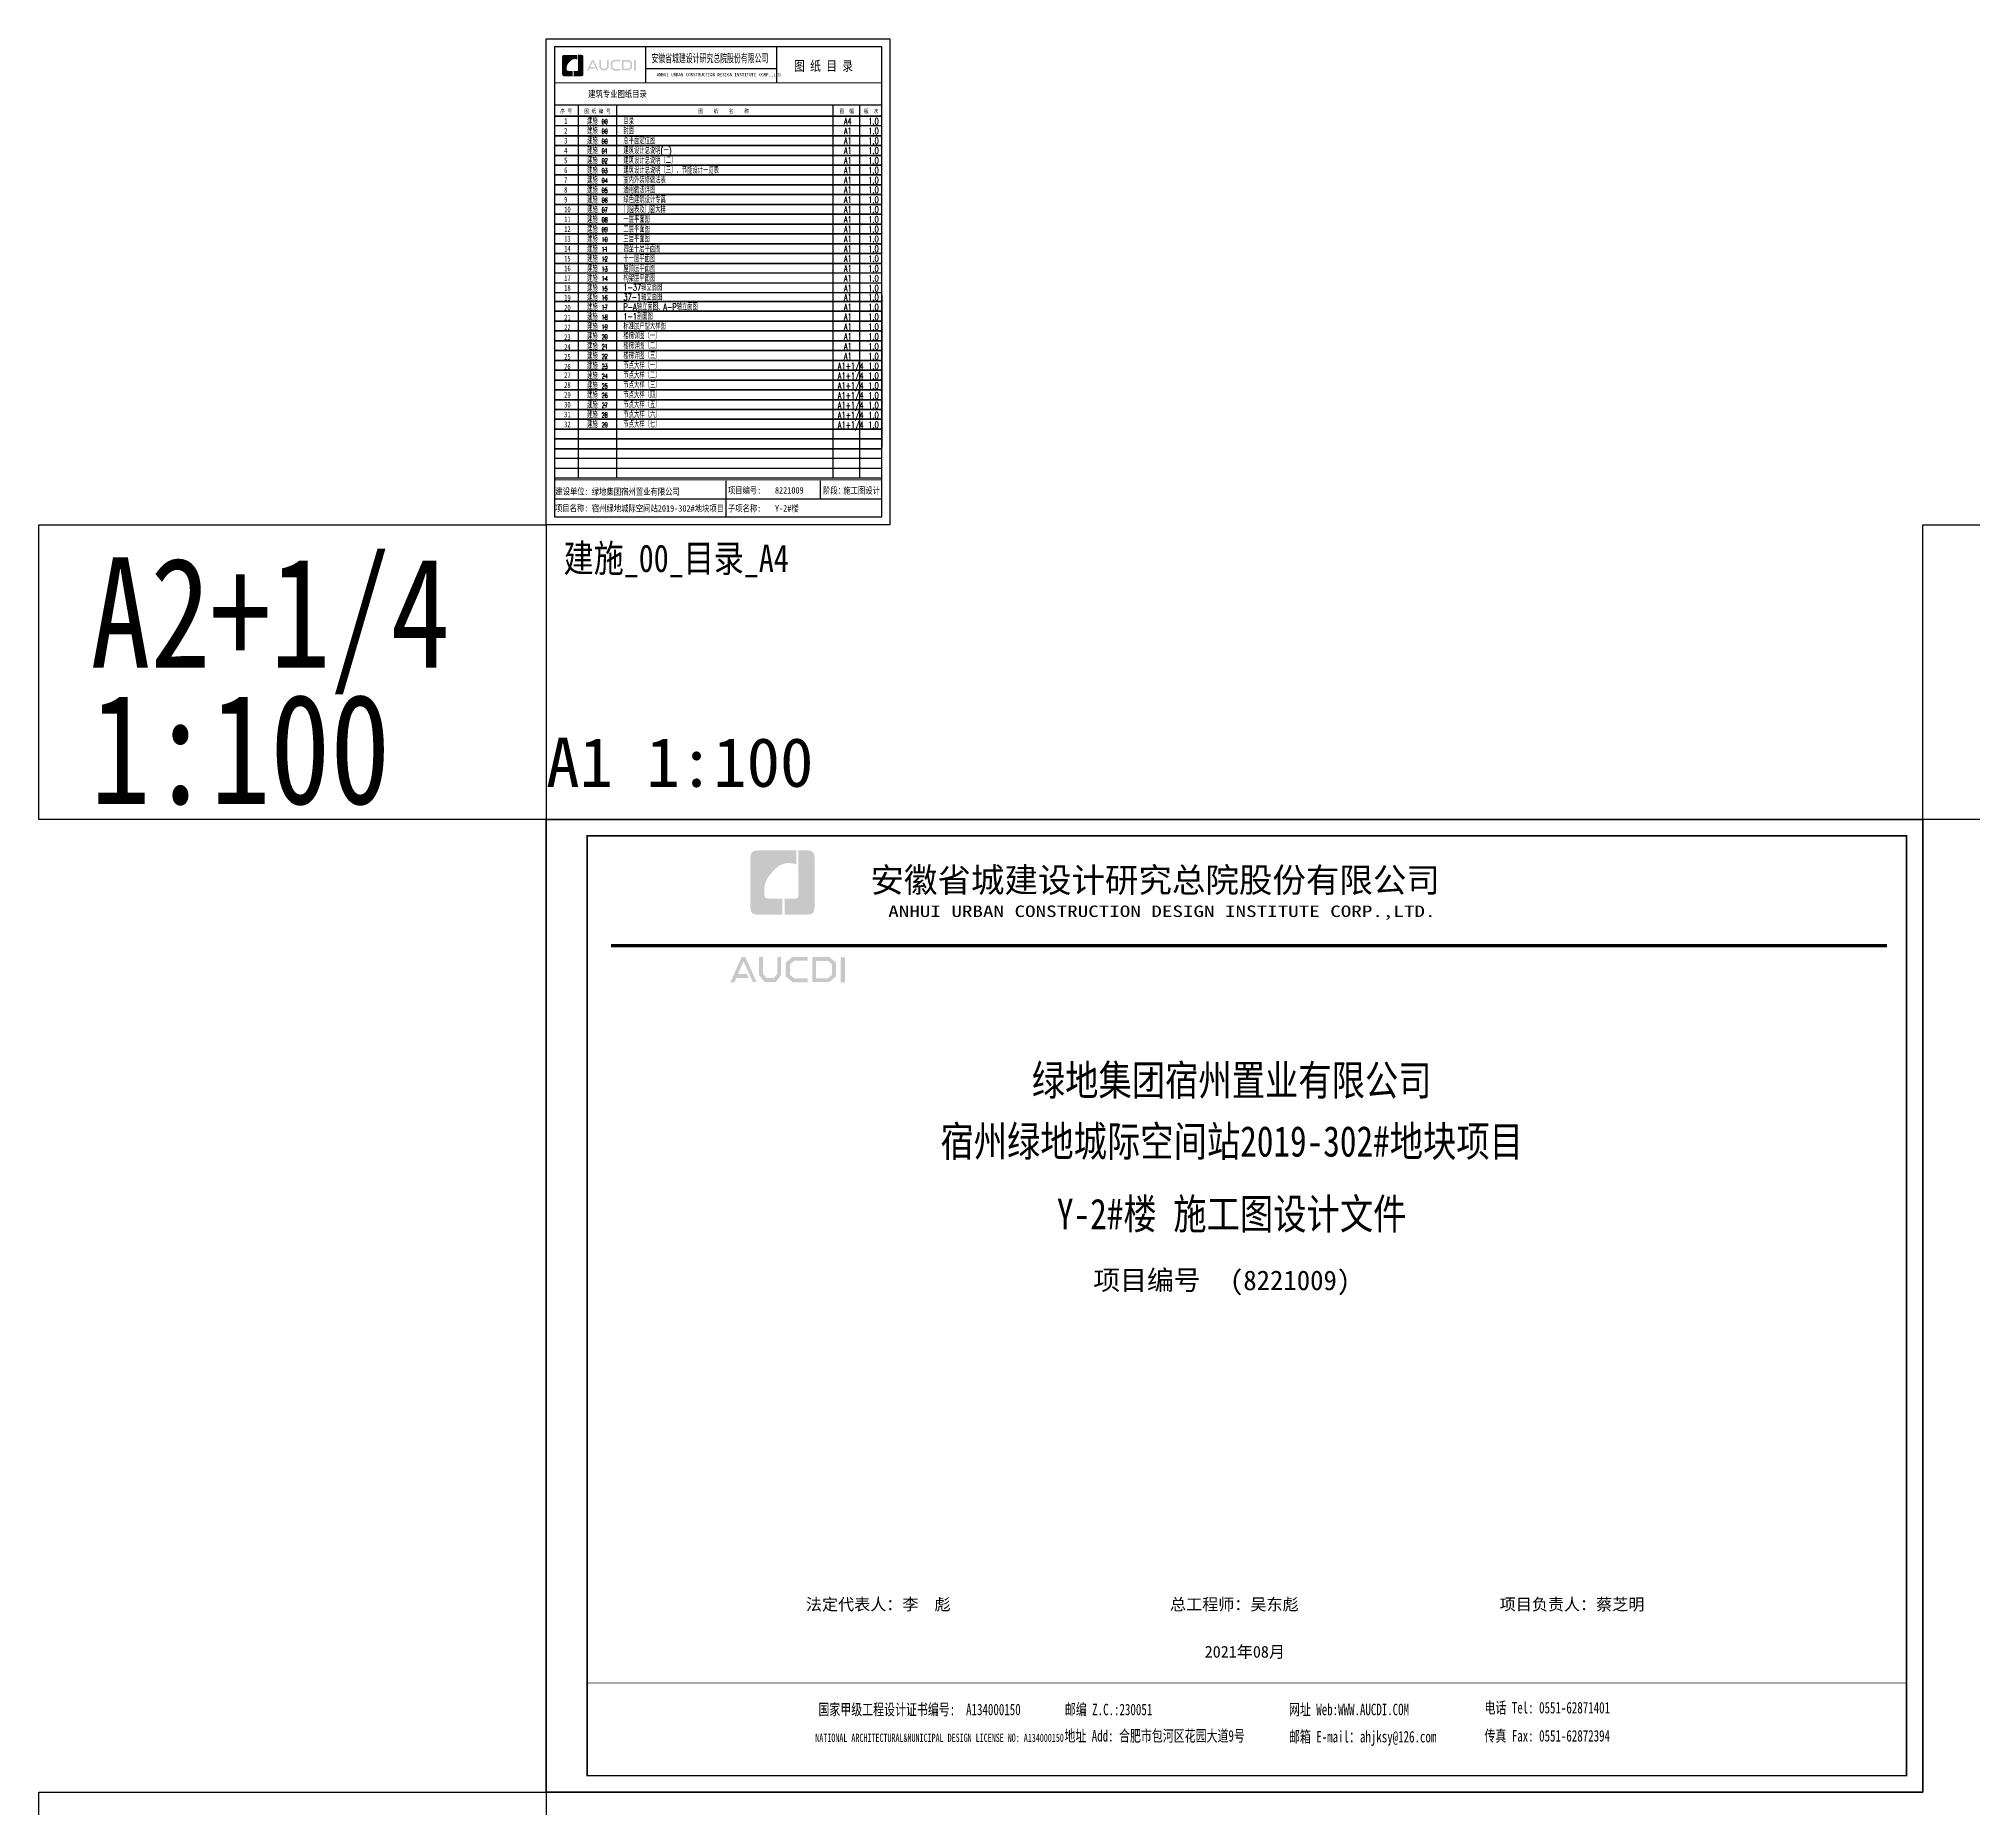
# Model space of a CAD drawing. Extents: x -518115 to 1124316, y -209821 to 1628073.
# Drawn here: x 782614 to 900792, y 1263238 to 1371332 of the extents above; entities that cross this region are included whole.
import ezdxf
from ezdxf.enums import TextEntityAlignment as Align

# ---------------------------------------------------------------- set-up
doc = ezdxf.new("R2010")
doc.units = 0
doc.header["$LTSCALE"] = 1000
doc.header["$MEASUREMENT"] = 0
for name, color, linetype in [('C-Sheet-图框', 101, 'Continuous'), ('MC', 2, 'Continuous'), ('PUB_TEXT', 4, 'Continuous'), ('图框', 140, 'Continuous'), ('图签文字', 147, 'Continuous'), ('导图字', 7, 'Continuous')]:
    doc.layers.add(name, color=color, linetype=linetype)
doc.layers.add('yichutu', color=7, linetype='Continuous', true_color=0xffffff, plot=False)
doc.styles.add('-仿宋_GB2312', font='', dxfattribs={"width": 0.8})
doc.styles.add('-宋体', font='', dxfattribs={"width": 0.8})
doc.styles.add('_HZTXT', font='txt.shx', dxfattribs={"width": 0.8, "bigfont": 'hztxt.shx'})
doc.styles.add('_TCH_LABEL', font='')
doc.styles.add('DIM_FONT', font='SIMPLEX.shx', dxfattribs={"width": 0.56})
doc.styles.add('HT', font='')
doc.styles.add('STYLE111', font='', dxfattribs={"width": 0.7})
doc.styles.add('建筑图签-1', font='', dxfattribs={"width": 0.7})
doc.styles.add('黑体', font='')
doc.styles.get('-仿宋_GB2312').set_extended_font_data('SimSun')
doc.styles.get('-宋体').set_extended_font_data('SimSun')
doc.styles.get('_TCH_LABEL').set_extended_font_data('SimHei')
doc.styles.get('HT').set_extended_font_data('SimHei')
doc.styles.get('STYLE111').set_extended_font_data('SimHei')
doc.styles.get('建筑图签-1').set_extended_font_data('SimHei')
doc.styles.get('黑体').set_extended_font_data('SimHei')

# ---------------------------------------------------------------- blocks, each defined once
blk = doc.blocks.new('院标1')
h = blk.add_hatch(color=150)
h.dxf.hatch_style = 1
h.set_gradient(color1=(33, 113, 253), color2=(33, 113, 253), tint=1, name='INVCURVED')
edge = h.paths.add_edge_path()
edge.add_spline(control_points=[(116373, 648379), (116379, 648379), (116382, 648379), (116391, 648379), (116391, 648379), (116391, 648379), (116616, 648379), (116616, 648379), (116616, 648379), (116616, 648379), (116616, 648054), (116616, 648054), (116616, 648054), (116616, 648054), (116108, 648054), (116108, 648054), (116108, 648054), (116028, 648054), (115963, 648111), (115963, 648199), (115963, 648199), (115963, 648199), (115963, 649215), (115963, 649215), (115963, 649215), (115963, 649295), (116018, 649360), (116108, 649360), (116108, 649360), (116108, 649360), (116897, 649360), (116897, 649360), (116897, 649360), (116897, 649360), (116897, 649080), (116897, 649080), (116897, 649080), (116897, 649080), (116566, 649140), (116356, 648859), (116356, 648859), (116245, 648719), (116240, 648545), (116247, 648466), (116247, 648466), (116254, 648386), (116247, 648466), (116247, 648466), (116247, 648466), (116247, 648466), (116258, 648374), (116373, 648379)], knot_values=[0, 0, 0, 0, 0.0714286, 0.0714286, 0.0714286, 0.1071429, 0.1428571, 0.1428571, 0.1428571, 0.1785714, 0.2142857, 0.2142857, 0.2142857, 0.25, 0.2857143, 0.2857143, 0.2857143, 0.3214286, 0.3571429, 0.3571429, 0.3571429, 0.3928571, 0.4285714, 0.4285714, 0.4285714, 0.4642857, 0.5, 0.5, 0.5, 0.5357143, 0.5714286, 0.5714286, 0.5714286, 0.6071429, 0.6428571, 0.6428571, 0.6428571, 0.6785714, 0.7142857, 0.7142857, 0.7142857, 0.75, 0.7857143, 0.7857143, 0.7857143, 0.8214286, 0.8571429, 0.8571429, 0.8571429, 0.9285714, 1, 1, 1, 1], degree=3, periodic=0)
h = blk.add_hatch(color=150)
h.dxf.hatch_style = 1
h.set_gradient(color1=(33, 113, 253), color2=(33, 113, 253), tint=1, name='INVCURVED')
edge = h.paths.add_edge_path()
edge.add_spline(control_points=[(117268, 649215), (117268, 649215), (117268, 648199), (117268, 648199), (117268, 648199), (117268, 648114), (117212, 648054), (117123, 648054), (117123, 648054), (117123, 648054), (116663, 648054), (116663, 648054), (116663, 648054), (116663, 648054), (116663, 648379), (116663, 648379), (116663, 648379), (116663, 648379), (116865, 648379), (116865, 648379), (116865, 648379), (116907, 648379), (116941, 648413), (116941, 648455), (116941, 648455), (116941, 648455), (116941, 649360), (116941, 649360), (116941, 649360), (116941, 649360), (117123, 649360), (117123, 649360), (117123, 649360), (117204, 649360), (117268, 649306), (117268, 649215)], knot_values=[0, 0, 0, 0, 0.1, 0.1, 0.1, 0.15, 0.2, 0.2, 0.2, 0.25, 0.3, 0.3, 0.3, 0.35, 0.4, 0.4, 0.4, 0.45, 0.5, 0.5, 0.5, 0.55, 0.6, 0.6, 0.6, 0.65, 0.7, 0.7, 0.7, 0.75, 0.8, 0.8, 0.8, 0.9, 1, 1, 1, 1], degree=3, periodic=0)
blk = doc.blocks.new('yct-841-594-84100-59399.9999999999-100-1000.0')
at = {"layer": 'yichutu', "color": 7, "true_color": 0xffffff}
blk.add_lwpolyline([(0, 0), (0, 59400), (84100, 59400), (84100, 0)], close=True, dxfattribs=at)
at = {"layer": 'yichutu', "color": 7, "true_color": 0xffffff, "style": '_TCH_LABEL'}
blk.add_text('A1 1:100', height=3000, dxfattribs=at).set_placement((0, 61400))
blk = doc.blocks.new('院标5')
h = blk.add_hatch(color=150)
h.dxf.hatch_style = 1
h.set_gradient(color1=(33, 113, 253), color2=(33, 113, 253), tint=1, name='INVCURVED')
edge = h.paths.add_edge_path()
edge.add_spline(control_points=[(145923, 117120), (145941, 117121), (145949, 117120), (145976, 117120), (145976, 117120), (145976, 117120), (146652, 117120), (146652, 117120), (146652, 117120), (146652, 117120), (146652, 116145), (146652, 116145), (146652, 116145), (146652, 116145), (145129, 116145), (145129, 116145), (145129, 116145), (144888, 116145), (144693, 116317), (144693, 116581), (144693, 116581), (144693, 116581), (144693, 119627), (144693, 119627), (144693, 119627), (144693, 119868), (144860, 120063), (145129, 120063), (145129, 120063), (145129, 120063), (147494, 120063), (147494, 120063), (147494, 120063), (147494, 120063), (147494, 119224), (147494, 119224), (147494, 119224), (147494, 119224), (146503, 119404), (145872, 118560), (145872, 118560), (145540, 118141), (145525, 117619), (145546, 117380), (145546, 117380), (145567, 117141), (145546, 117380), (145546, 117380), (145546, 117380), (145546, 117380), (145578, 117105), (145923, 117120)], knot_values=[0, 0, 0, 0, 0.0714286, 0.0714286, 0.0714286, 0.1071429, 0.1428571, 0.1428571, 0.1428571, 0.1785714, 0.2142857, 0.2142857, 0.2142857, 0.25, 0.2857143, 0.2857143, 0.2857143, 0.3214286, 0.3571429, 0.3571429, 0.3571429, 0.3928571, 0.4285714, 0.4285714, 0.4285714, 0.4642857, 0.5, 0.5, 0.5, 0.5357143, 0.5714286, 0.5714286, 0.5714286, 0.6071429, 0.6428571, 0.6428571, 0.6428571, 0.6785714, 0.7142857, 0.7142857, 0.7142857, 0.75, 0.7857143, 0.7857143, 0.7857143, 0.8214286, 0.8571429, 0.8571429, 0.8571429, 0.9285714, 1, 1, 1, 1], degree=3, periodic=0)
h = blk.add_hatch(color=150)
h.dxf.hatch_style = 1
h.set_gradient(color1=(33, 113, 253), color2=(33, 113, 253), tint=1, name='INVCURVED')
edge = h.paths.add_edge_path()
edge.add_spline(control_points=[(148609, 119627), (148609, 119627), (148609, 116581), (148609, 116581), (148609, 116581), (148609, 116326), (148442, 116145), (148173, 116145), (148173, 116145), (148173, 116145), (146793, 116145), (146793, 116145), (146793, 116145), (146793, 116145), (146793, 117120), (146793, 117120), (146793, 117120), (146793, 117120), (147400, 117120), (147400, 117120), (147400, 117120), (147526, 117120), (147628, 117221), (147628, 117347), (147628, 117347), (147628, 117347), (147628, 120063), (147628, 120063), (147628, 120063), (147628, 120063), (148173, 120063), (148173, 120063), (148173, 120063), (148418, 120063), (148609, 119902), (148609, 119627)], knot_values=[0, 0, 0, 0, 0.1, 0.1, 0.1, 0.15, 0.2, 0.2, 0.2, 0.25, 0.3, 0.3, 0.3, 0.35, 0.4, 0.4, 0.4, 0.45, 0.5, 0.5, 0.5, 0.55, 0.6, 0.6, 0.6, 0.65, 0.7, 0.7, 0.7, 0.75, 0.8, 0.8, 0.8, 0.9, 1, 1, 1, 1], degree=3, periodic=0)

msp = doc.modelspace()

# ---------------------------------------------------------------- hatches: boundary and pattern name
h = msp.add_hatch(color=150)
h.dxf.hatch_style = 1
h.set_gradient(color1=(33, 113, 253), color2=(33, 113, 253), tint=1, name='INVCURVED')
edge = h.paths.add_edge_path()
edge.add_spline(control_points=[(815893.9, 1370202.2), (815893.9, 1370202.2), (815893.9, 1369186.7), (815893.9, 1369186.7), (815893.9, 1369186.7), (815893.9, 1369101.6), (815838.3, 1369041.3), (815748.5, 1369041.3), (815748.5, 1369041.3), (815748.5, 1369041.3), (815288.8, 1369041.3), (815288.8, 1369041.3), (815288.8, 1369041.3), (815288.8, 1369041.3), (815288.8, 1369366.3), (815288.8, 1369366.3), (815288.8, 1369366.3), (815288.8, 1369366.3), (815491.1, 1369366.3), (815491.1, 1369366.3), (815491.1, 1369366.3), (815533, 1369366.3), (815566.9, 1369400.3), (815566.9, 1369442), (815566.9, 1369442), (815566.9, 1369442), (815566.9, 1370347.6), (815566.9, 1370347.6), (815566.9, 1370347.6), (815566.9, 1370347.6), (815748.5, 1370347.6), (815748.5, 1370347.6), (815748.5, 1370347.6), (815830.2, 1370347.6), (815893.9, 1370293.7), (815893.9, 1370202.2)], knot_values=[0, 0, 0, 0, 0.1, 0.1, 0.1, 0.15, 0.2, 0.2, 0.2, 0.25, 0.3, 0.3, 0.3, 0.35, 0.4, 0.4, 0.4, 0.45, 0.5, 0.5, 0.5, 0.55, 0.6, 0.6, 0.6, 0.65, 0.7, 0.7, 0.7, 0.75, 0.8, 0.8, 0.8, 0.9, 1, 1, 1, 1], degree=3, periodic=0)
at = {"layer": '图签文字'}
h = msp.add_hatch(color=4, dxfattribs=at)
h.paths.add_polyline_path([(818985.2, 1370037.3), (819092, 1370037.3), (819092, 1369382.6), (818985.2, 1369382.6)])
h.paths.add_polyline_path([(818345.4, 1369938.1), (818345.4, 1369491.1), (818651.9, 1369491.1), (818757.4, 1369581.7), (818757.4, 1369852.6), (818655, 1369938.1)], flags=16)
h.paths.add_polyline_path([(818245, 1370038.5), (818245, 1369390.7), (818689, 1369390.7), (818857.8, 1369535.6), (818857.8, 1369899.5), (818691.5, 1370038.5)])
h.paths.add_polyline_path([(818123.6, 1370041.6), (818123.6, 1369943.6), (817777.5, 1369943.6), (817664.6, 1369849.3), (817664.6, 1369577.5), (817777.5, 1369490.6), (818125.4, 1369490.6), (818125.4, 1369387), (817731.3, 1369387), (817559.2, 1369535), (817559.2, 1369899.2), (817727.6, 1370041.6)])
h.paths.add_polyline_path([(816863.1, 1370040.1), (816965.6, 1370040.1), (816965.6, 1369606.1), (817062.5, 1369494.3), (817241.5, 1369494.3), (817338.4, 1369606.1), (817338.4, 1370040.1), (817435.4, 1370040.1), (817435.4, 1369574.4), (817295.6, 1369390), (817008.5, 1369390), (816863.1, 1369576.3)])
h.paths.add_polyline_path([(816411, 1370039), (816510.5, 1370039), (816801.1, 1369389.3), (816702.8, 1369389.3), (816463.6, 1369928.3), (816314.7, 1369598.3), (816545.6, 1369598.3), (816597, 1369500.4), (816273.2, 1369500.4), (816223.4, 1369387.5), (816118.7, 1369387.5)])
h = msp.add_hatch(color=7, dxfattribs=at)
h.paths.add_polyline_path([(831608.9, 1315226.3), (831860.1, 1315226.3), (831860.1, 1313685.8), (831608.9, 1313685.8)])
h.paths.add_polyline_path([(830103.5, 1314993), (830103.5, 1313941.1), (830824.6, 1313941.1), (831073, 1314154.4), (831073, 1314791.7), (830832.1, 1314993)], flags=16)
h.paths.add_polyline_path([(829867.3, 1315229.2), (829867.3, 1313704.9), (830912.1, 1313704.9), (831309.1, 1314045.9), (831309.1, 1314902), (830917.8, 1315229.2)])
h.paths.add_polyline_path([(829581.6, 1315236.5), (829581.6, 1315005.9), (828767.4, 1315005.9), (828501.7, 1314784), (828501.7, 1314144.4), (828767.4, 1313939.9), (829585.9, 1313939.9), (829585.9, 1313696.3), (828658.5, 1313696.3), (828253.6, 1314044.3), (828253.6, 1314901.5), (828649.8, 1315236.5)])
h.paths.add_polyline_path([(826615.7, 1315232.9), (826856.9, 1315232.9), (826856.9, 1314211.6), (827085, 1313948.6), (827506.1, 1313948.6), (827734.2, 1314211.6), (827734.2, 1315232.9), (827962.3, 1315232.9), (827962.3, 1314137.1), (827633.3, 1313703.2), (826957.8, 1313703.2), (826615.7, 1314141.5)])
h.paths.add_polyline_path([(825552, 1315230.2), (825786, 1315230.2), (826469.9, 1313701.6), (826238.6, 1313701.6), (825675.7, 1314969.9), (825325.4, 1314193.3), (825868.6, 1314193.3), (825989.7, 1313963), (825227.8, 1313963), (825110.5, 1313697.4), (824864.4, 1313697.4)])

# ---------------------------------------------------------------- linework, layer by layer
msp.add_line((834114.1, 1355657.3), (834114.1, 1346382.3))
at = {"layer": '图框'}
for p, q in [((834114.1, 1370832.1), (814114.1, 1370832.1)), ((814114.1, 1370832.1), (814114.1, 1342132.1)), ((819707.4, 1368632.1), (819707.4, 1370832.1)), ((827698.2, 1368632.1), (827698.2, 1370832.1)), ((834114.1, 1342132.1), (834114.1, 1370832.1)), ((827677.1, 1369494.1), (819707.4, 1369494.1)), ((814114.1, 1367282.1), (834114.1, 1367282.1)), ((814114.1, 1367282.1), (814114.1, 1347482.1)), ((814114.1, 1367282.1), (814114.1, 1343282.1)), ((814114.1, 1366607.1), (834114.1, 1366607)), ((814114.1, 1366607.1), (834114.1, 1366607)), ((834114.1, 1366607), (814114.1, 1366607.1)), ((834114.1, 1366607), (814114.1, 1366607.1)), ((815558.3, 1367282.1), (815558.3, 1344482.1)), ((817915.5, 1367282.1), (817915.5, 1344482.1)), ((831125.7, 1367282.1), (831125.7, 1344482.1)), ((832759.9, 1367282.1), (832759.9, 1344482.1)), ((834114.1, 1366007), (814114.1, 1366007.1)), ((834114.1, 1365407), (814114.1, 1365407.1)), ((814114.1, 1365407.1), (834114.1, 1365407)), ((814114.1, 1365407.1), (834114.1, 1365407)), ((834114.1, 1365407), (814114.1, 1365407.1)), ((814114.1, 1364807.1), (834114.1, 1364807)), ((834114.1, 1364807), (814114.1, 1364807.1)), ((834114.1, 1364807), (814114.1, 1364807.1)), ((814114.1, 1364207.1), (834114.1, 1364207)), ((814114.1, 1364207.1), (834114.1, 1364207)), ((834114.1, 1364207), (814114.1, 1364207.1)), ((834114.1, 1364207), (814114.1, 1364207.1)), ((814114.1, 1363607.1), (834114.1, 1363607)), ((814114.1, 1363607.1), (834114.1, 1363607)), ((834114.1, 1363607), (814114.1, 1363607.1)), ((834114.1, 1363607), (814114.1, 1363607.1)), ((834114.1, 1363607), (814114.1, 1363607.1)), ((834114.1, 1363607), (814114.1, 1363607.1)), ((834114.1, 1363007), (814114.1, 1363007.1)), ((814114.1, 1363007.1), (834114.1, 1363007)), ((814114.1, 1363007.1), (834114.1, 1363007)), ((834114.1, 1363007), (814114.1, 1363007.1)), ((814114.1, 1362407.1), (834114.1, 1362407)), ((814114.1, 1362407.1), (834114.1, 1362407)), ((834114.1, 1362407), (814114.1, 1362407.1)), ((834114.1, 1362407), (814114.1, 1362407.1)), ((814114.1, 1361807.1), (834114.1, 1361807)), ((814114.1, 1361807.1), (834114.1, 1361807)), ((834114.1, 1361807), (814114.1, 1361807.1)), ((834114.1, 1361807), (814114.1, 1361807.1)), ((814114.1, 1361207.1), (834114.1, 1361207)), ((814114.1, 1361207.1), (834114.1, 1361207)), ((834114.1, 1361207), (814114.1, 1361207.1)), ((834114.1, 1361207), (814114.1, 1361207.1)), ((834114.1, 1361207), (814114.1, 1361207.1)), ((834114.1, 1361207), (814114.1, 1361207.1)), ((834114.1, 1360607), (814114.1, 1360607.1)), ((814114.1, 1360607.1), (834114.1, 1360607)), ((814114.1, 1360607.1), (834114.1, 1360607)), ((834114.1, 1360607), (814114.1, 1360607.1)), ((814114.1, 1360007.1), (834114.1, 1360007)), ((814114.1, 1360007.1), (834114.1, 1360007)), ((834114.1, 1360007), (814114.1, 1360007.1)), ((834114.1, 1360007), (814114.1, 1360007.1)), ((814114.1, 1359407.1), (834114.1, 1359407)), ((814114.1, 1359407.1), (834114.1, 1359407)), ((834114.1, 1359407), (814114.1, 1359407.1)), ((834114.1, 1359407), (814114.1, 1359407.1)), ((814114.1, 1358807.1), (834114.1, 1358807)), ((814114.1, 1358807.1), (834114.1, 1358807)), ((834114.1, 1358807), (814114.1, 1358807.1)), ((834114.1, 1358807), (814114.1, 1358807.1)), ((834114.1, 1358807), (814114.1, 1358807.1)), ((834114.1, 1358807), (814114.1, 1358807.1)), ((834114.1, 1358207), (814114.1, 1358207.1)), ((814114.1, 1358207.1), (834114.1, 1358207)), ((814114.1, 1358207.1), (834114.1, 1358207)), ((834114.1, 1358207), (814114.1, 1358207.1)), ((814114.1, 1357607.1), (834114.1, 1357607)), ((814114.1, 1357607.1), (834114.1, 1357607)), ((834114.1, 1357607), (814114.1, 1357607.1)), ((834114.1, 1357607), (814114.1, 1357607.1)), ((834114.1, 1357007), (814114.1, 1357007.1)), ((834114.1, 1356407), (814114.1, 1356407.1)), ((834114.1, 1355807.1), (814114.1, 1355807.1)), ((834114.1, 1355282.1), (814114.1, 1355282.1)), ((814114.1, 1355282.1), (834114.1, 1355282.1)), ((814114.1, 1355282.1), (834114.1, 1355282.1)), ((834114.1, 1355282.1), (814114.1, 1355282.1)), ((814114.1, 1354682.1), (834114.1, 1354682.1)), ((814114.1, 1354682.1), (834114.1, 1354682.1)), ((834114.1, 1354682.1), (814114.1, 1354682.1)), ((834114.1, 1354682.1), (814114.1, 1354682.1)), ((814114.1, 1354082.1), (834114.1, 1354082.1)), ((814114.1, 1354082.1), (834114.1, 1354082.1)), ((834114.1, 1354082.1), (814114.1, 1354082.1)), ((834114.1, 1354082.1), (814114.1, 1354082.1)), ((814114.1, 1353482.1), (834114.1, 1353482.1)), ((814114.1, 1353482.1), (834114.1, 1353482.1)), ((834114.1, 1353482.1), (814114.1, 1353482.1)), ((834114.1, 1353482.1), (814114.1, 1353482.1)), ((834114.1, 1353482.1), (814114.1, 1353482.1)), ((834114.1, 1353482.1), (814114.1, 1353482.1)), ((834114.1, 1352882.1), (814114.1, 1352882.1)), ((814114.1, 1352882.1), (834114.1, 1352882.1)), ((814114.1, 1352882.1), (834114.1, 1352882.1)), ((834114.1, 1352882.1), (814114.1, 1352882.1)), ((814114.1, 1352282.1), (834114.1, 1352282.1)), ((814114.1, 1352282.1), (834114.1, 1352282.1)), ((834114.1, 1352282.1), (814114.1, 1352282.1)), ((834114.1, 1352282.1), (814114.1, 1352282.1)), ((814114.1, 1351682.1), (834114.1, 1351682.1)), ((814114.1, 1351682.1), (834114.1, 1351682.1)), ((834114.1, 1351682.1), (814114.1, 1351682.1)), ((834114.1, 1351682.1), (814114.1, 1351682.1)), ((814114.1, 1351082.1), (834114.1, 1351082.1)), ((814114.1, 1351082.1), (834114.1, 1351082.1)), ((834114.1, 1351082.1), (814114.1, 1351082.1)), ((834114.1, 1351082.1), (814114.1, 1351082.1)), ((834114.1, 1351082.1), (814114.1, 1351082.1)), ((834114.1, 1351082.1), (814114.1, 1351082.1)), ((834114.1, 1350482.1), (814114.1, 1350482.1)), ((814114.1, 1350482.1), (834114.1, 1350482.1)), ((814114.1, 1350482.1), (834114.1, 1350482.1)), ((834114.1, 1350482.1), (814114.1, 1350482.1)), ((814114.1, 1349882.1), (834114.1, 1349882.1)), ((814114.1, 1349882.1), (834114.1, 1349882.1)), ((834114.1, 1349882.1), (814114.1, 1349882.1)), ((834114.1, 1349882.1), (814114.1, 1349882.1)), ((814114.1, 1349282.1), (834114.1, 1349282.1)), ((814114.1, 1349282.1), (834114.1, 1349282.1)), ((834114.1, 1349282.1), (814114.1, 1349282.1)), ((834114.1, 1349282.1), (814114.1, 1349282.1)), ((814114.1, 1348682.1), (834114.1, 1348682.1)), ((814114.1, 1348682.1), (834114.1, 1348682.1)), ((834114.1, 1348682.1), (814114.1, 1348682.1)), ((834114.1, 1348682.1), (814114.1, 1348682.1)), ((834114.1, 1348682.1), (814114.1, 1348682.1)), ((834114.1, 1348682.1), (814114.1, 1348682.1)), ((834114.1, 1348082.1), (814114.1, 1348082.1)), ((814114.1, 1348082.1), (834114.1, 1348082.1)), ((814114.1, 1348082.1), (834114.1, 1348082.1)), ((834114.1, 1348082.1), (814114.1, 1348082.1)), ((814114.1, 1347482.1), (834114.1, 1347482.1)), ((814114.1, 1347482.1), (834114.1, 1347482.1)), ((834114.1, 1347482.1), (814114.1, 1347482.1)), ((834114.1, 1347482.1), (814114.1, 1347482.1)), ((814114.1, 1346882.1), (834114.1, 1346882.1)), ((814114.1, 1346882.1), (834114.1, 1346882.1)), ((834114.1, 1346882.1), (814114.1, 1346882.1)), ((834114.1, 1346882.1), (814114.1, 1346882.1)), ((834114.1, 1346882.1), (814114.1, 1346882.1)), ((834114.1, 1346882.1), (814114.1, 1346882.1)), ((814114.1, 1346282.1), (834114.1, 1346282.1)), ((834114.1, 1346282.1), (814114.1, 1346282.1)), ((814114.1, 1346282.1), (834114.1, 1346282.1)), ((834114.1, 1346282.1), (814114.1, 1346282.1)), ((834114.1, 1345682.1), (814114.1, 1345682.1)), ((834114.1, 1345082.1), (814114.1, 1345082.1)), ((834114.1, 1344482.1), (814114.1, 1344482.1)), ((824584.5, 1344332.1), (824584.5, 1342132.1)), ((830358.9, 1344332.1), (830358.9, 1343232.2)), ((814114.1, 1343231), (834114.1, 1343232.5)), ((814114.1, 1342132.1), (834114.1, 1342132.1))]:
    msp.add_line(p, q, dxfattribs=at)
for points in [[(834614.1, 1371332.1), (834614.1, 1341632.1), (813614.1, 1341632.1), (813614.1, 1371332.1)], [(834614.1, 1371332.1), (834614.1, 1341632.1), (813614.1, 1341632.1), (813614.1, 1371332.1)], [(814114.1, 1342132.1), (834114.1, 1342132.1), (834114.1, 1370832.1), (814114.1, 1370832.1)], [(813614.1, 1264232.1), (897714.1, 1264232.1), (897714.1, 1323632.1), (813614.1, 1323632.1)]]:
    msp.add_lwpolyline(points, close=True, dxfattribs=at)
for points, const_width in [([(814114.1, 1368632.1), (834114.1, 1368632.1)], 56.2), ([(814114.1, 1344382.3), (834114.1, 1344382.3)], 56.2), ([(817583, 1315933.9), (895517.8, 1315933.9)], 200), ([(816114.1, 1270882.8), (896714.1, 1270882.8)], 39.6)]:
    msp.add_lwpolyline(points, dxfattribs=dict(at, const_width=const_width))
at = {"layer": '图框', "color": 2}
for points in [[(813614.1, 1323632.1), (782614.1, 1323632.1), (782614.1, 1341632.1), (813614.1, 1341632.1)], [(928714.1, 1323632.1), (897714.1, 1323632.1), (897714.1, 1341632.1), (928714.1, 1341632.1)], [(813614.1, 1246232.1), (782614.1, 1246232.1), (782614.1, 1264232.1), (813614.1, 1264232.1)]]:
    msp.add_lwpolyline(points, close=True, dxfattribs=at)
at = {"layer": '图框', "const_width": 100}
msp.add_lwpolyline([(896714.1, 1265232.1), (896714.1, 1322632.1), (816114.1, 1322632.1), (816114.1, 1265232.1)], close=True, dxfattribs=at)

# ---------------------------------------------------------------- block references
for name, p in [('院标1', (698623.7, 720983.8)), ('院标5', (681398.2, 1201681.7))]:
    msp.add_blockref(name, p)
at = {"layer": 'yichutu'}
msp.add_blockref('yct-841-594-84100-59399.9999999999-100-1000.0', (813614.1, 1264232.1), dxfattribs=at)

# ---------------------------------------------------------------- texts
at = {"layer": 'C-Sheet-图框', "color": 7, "linetype": 'Continuous', "style": 'STYLE111', "width": 0.7}
for s, p in [('1', (814711.7, 1366125.9)), ('3', (814711.7, 1364925.9)), ('2', (814711.7, 1365525.9)), ('4', (814711.7, 1364325.9)), ('5', (814711.7, 1363725.9)), ('6', (814711.7, 1363125.9)), ('7', (814711.7, 1362525.9)), ('8', (814711.7, 1361925.9)), ('9', (814711.7, 1361325.9)), ('10', (814711.7, 1360725.9)), ('11', (814711.7, 1360125.9)), ('12', (814711.7, 1359525.9)), ('13', (814711.7, 1358925.9)), ('14', (814711.7, 1358325.9)), ('15', (814711.7, 1357725.9)), ('16', (814711.7, 1357125.9)), ('17', (814711.7, 1356525.9)), ('18', (814711.7, 1355925.9)), ('19', (814711.7, 1355325.9)), ('20', (814711.7, 1354725.9)), ('21', (814711.7, 1354125.9)), ('22', (814711.7, 1353525.9)), ('23', (814711.7, 1352925.9)), ('24', (814711.7, 1352325.9)), ('25', (814711.7, 1351725.9)), ('26', (814711.7, 1351125.9)), ('27', (814711.7, 1350600.9)), ('28', (814711.7, 1350000.9)), ('29', (814711.7, 1349400.9)), ('30', (814711.7, 1348800.9)), ('31', (814711.7, 1348200.9)), ('32', (814711.7, 1347600.9))]:
    msp.add_text(s, height=350, dxfattribs=at).set_placement(p)
at = {"layer": 'MC', "color": 7, "linetype": 'Continuous', "style": '-仿宋_GB2312', "width": 0.8}
msp.add_text('绿地集团宿州置业有限公司', height=1864.67, dxfattribs=at).set_placement((855489.7, 1306779.3), align=Align.CENTER)
at = {"layer": 'MC', "color": 3, "linetype": 'Continuous', "style": '-宋体', "width": 0.8}
msp.add_text('宿州绿地城际空间站2019-302#地块项目', height=1864.67, dxfattribs=at).set_placement((855489.7, 1303047.8), align=Align.CENTER)
at = {"layer": 'MC', "color": 1, "linetype": 'Continuous', "style": '-宋体', "width": 0.8}
msp.add_text('Y-2#楼 施工图设计文件', height=1864.67, dxfattribs=at).set_placement((855489.7, 1298612.6), align=Align.CENTER)
at = {"layer": 'PUB_TEXT', "linetype": 'Continuous', "style": '_HZTXT', "width": 0.6}
for p in [(816110.7, 1366084.3), (816110.7, 1365484.3), (816110.7, 1364884.3), (816110.7, 1364284.3), (816110.7, 1363684.3), (816110.7, 1363084.3), (816110.7, 1362484.3), (816110.7, 1361884.3), (816110.7, 1361284.3), (816110.7, 1360684.3), (816110.7, 1360084.3), (816110.7, 1359484.3), (816110.7, 1358884.3), (816110.7, 1358284.3), (816110.7, 1357684.3), (816110.7, 1357084.3), (816110.7, 1356484.3), (816110.7, 1355884.3), (816110.7, 1355335.7), (816110.7, 1354735.7), (816110.7, 1354135.7), (816110.7, 1353535.7), (816110.7, 1352935.7), (816110.7, 1352335.7), (816110.7, 1351735.7), (816110.7, 1351135.7), (816110.7, 1350535.7), (816110.7, 1349935.7), (816110.7, 1349361), (816110.7, 1348759.3), (816110.7, 1348159.3), (816110.7, 1347559.3)]:
    msp.add_text('建施 - ', height=400, dxfattribs=at).set_placement(p)
at = {"layer": 'PUB_TEXT', "color": 1, "linetype": 'Continuous', "width": 0.6}
for s, height, style, p in [('00', 300, 'DIM_FONT', (817000.5, 1366118.4)), ('1.0', 400, '_HZTXT', (833296.3, 1366096.1)), ('00', 300, 'DIM_FONT', (817000.5, 1365518.4)), ('00', 300, 'DIM_FONT', (817000.5, 1364918.4)), ('1.0', 400, '_HZTXT', (833296.3, 1365496.1)), ('1.0', 400, '_HZTXT', (833296.3, 1364896.1)), ('01', 300, 'DIM_FONT', (817000.5, 1364318.4)), ('02', 300, 'DIM_FONT', (817000.5, 1363718.4)), ('1.0', 400, '_HZTXT', (833296.3, 1364296.1)), ('1.0', 400, '_HZTXT', (833296.3, 1363696.1)), ('03', 300, 'DIM_FONT', (817000.5, 1363118.4)), ('04', 300, 'DIM_FONT', (817000.5, 1362518.4)), ('1.0', 400, '_HZTXT', (833296.3, 1363096.1)), ('1.0', 400, '_HZTXT', (833296.3, 1362496.1)), ('05', 300, 'DIM_FONT', (817000.5, 1361918.4)), ('06', 300, 'DIM_FONT', (817000.5, 1361318.4)), ('1.0', 400, '_HZTXT', (833296.3, 1361896.1)), ('1.0', 400, '_HZTXT', (833296.3, 1361296.1)), ('07', 300, 'DIM_FONT', (817000.5, 1360718.4)), ('08', 300, 'DIM_FONT', (817000.5, 1360118.4)), ('1.0', 400, '_HZTXT', (833296.3, 1360696.1)), ('1.0', 400, '_HZTXT', (833296.3, 1360096.1)), ('09', 300, 'DIM_FONT', (817000.5, 1359518.4)), ('10', 300, 'DIM_FONT', (817000.5, 1358918.4)), ('1.0', 400, '_HZTXT', (833296.3, 1359496.1)), ('1.0', 400, '_HZTXT', (833296.3, 1358896.1)), ('11', 300, 'DIM_FONT', (817000.5, 1358318.4)), ('12', 300, 'DIM_FONT', (817000.5, 1357718.4)), ('1.0', 400, '_HZTXT', (833296.3, 1358296.1)), ('1.0', 400, '_HZTXT', (833296.3, 1357696.1)), ('13', 300, 'DIM_FONT', (817000.5, 1357118.4)), ('14', 300, 'DIM_FONT', (817000.5, 1356518.4)), ('1.0', 400, '_HZTXT', (833296.3, 1357096.1)), ('1.0', 400, '_HZTXT', (833296.3, 1356496.1)), ('15', 300, 'DIM_FONT', (817000.5, 1355918.4)), ('16', 300, 'DIM_FONT', (817000.5, 1355369.9)), ('1.0', 400, '_HZTXT', (833296.3, 1355896.1)), ('1.0', 400, '_HZTXT', (833296.3, 1355340.6)), ('17', 300, 'DIM_FONT', (817000.5, 1354769.9)), ('18', 300, 'DIM_FONT', (817000.5, 1354169.9)), ('1.0', 400, '_HZTXT', (833296.3, 1354740.6)), ('1.0', 400, '_HZTXT', (833296.3, 1354140.6)), ('20', 300, 'DIM_FONT', (817000.5, 1352969.9)), ('19', 300, 'DIM_FONT', (817000.5, 1353569.9)), ('1.0', 400, '_HZTXT', (833296.3, 1353540.6)), ('1.0', 400, '_HZTXT', (833296.3, 1352940.6)), ('21', 300, 'DIM_FONT', (817000.5, 1352369.9)), ('22', 300, 'DIM_FONT', (817000.5, 1351769.9)), ('1.0', 400, '_HZTXT', (833296.3, 1352340.6)), ('1.0', 400, '_HZTXT', (833296.3, 1351740.6)), ('23', 300, 'DIM_FONT', (817000.5, 1351169.9)), ('24', 300, 'DIM_FONT', (817000.5, 1350569.9)), ('1.0', 400, '_HZTXT', (833296.3, 1351140.6)), ('1.0', 400, '_HZTXT', (833296.3, 1350540.6)), ('25', 300, 'DIM_FONT', (817000.5, 1349969.9)), ('26', 300, 'DIM_FONT', (817000.5, 1349395.1)), ('1.0', 400, '_HZTXT', (833296.3, 1349940.6)), ('1.0', 400, '_HZTXT', (833296.3, 1349340.6)), ('27', 300, 'DIM_FONT', (817000.5, 1348793.4)), ('28', 300, 'DIM_FONT', (817000.5, 1348193.4)), ('1.0', 400, '_HZTXT', (833296.3, 1348740.6)), ('1.0', 400, '_HZTXT', (833296.3, 1348140.6)), ('29', 300, 'DIM_FONT', (817000.5, 1347593.4)), ('1.0', 400, '_HZTXT', (833296.3, 1347540.6))]:
    msp.add_text(s, height=height, dxfattribs=dict(at, style=style)).set_placement(p)
at = {"layer": 'PUB_TEXT', "color": 7, "linetype": 'Continuous', "style": '_HZTXT', "width": 0.6}
for s, p in [('目录', (818330.7, 1366096.1)), ('A4', (831796.7, 1366096.1)), ('封面', (818330.7, 1365496.1)), ('总平面定位图', (818330.7, 1364896.1)), ('A1', (831796.7, 1365496.1)), ('A1', (831796.7, 1364896.1)), ('建筑设计总说明(一)', (818330.7, 1364296.1)), ('建筑设计总说明（二）', (818330.7, 1363696.1)), ('A1', (831796.7, 1364296.1)), ('A1', (831796.7, 1363696.1)), ('建筑设计总说明（三）、节能设计一览表', (818330.7, 1363096.1)), ('室内外装修做法表', (818330.7, 1362496.1)), ('A1', (831796.7, 1363096.1)), ('A1', (831796.7, 1362496.1)), ('绿色建筑设计专篇', (818330.7, 1361296.1)), ('通用做法详图', (818330.7, 1361896.1)), ('A1', (831796.7, 1361896.1)), ('A1', (831796.7, 1361296.1)), ('一层平面图', (818330.7, 1360096.1)), ('门窗表及门窗大样', (818330.7, 1360696.1)), ('A1', (831796.7, 1360696.1)), ('A1', (831796.7, 1360096.1)), ('二层平面图', (818330.7, 1359496.1)), ('三层平面图', (818330.7, 1358896.1)), ('A1', (831796.7, 1359496.1)), ('A1', (831796.7, 1358896.1)), ('十一层平面图', (818330.7, 1357696.1)), ('四至十层平面图', (818330.7, 1358296.1)), ('A1', (831796.7, 1358296.1)), ('A1', (831796.7, 1357696.1)), ('构架层平面图', (818330.7, 1356496.1)), ('屋顶层平面图', (818330.7, 1357096.1)), ('A1', (831796.7, 1357096.1)), ('A1', (831796.7, 1356496.1)), ('37-1轴立面图', (818330.7, 1355347.5)), ('1-37轴立面图', (818330.7, 1355947.5)), ('A1', (831796.7, 1355896.1)), ('A1', (831796.7, 1355340.6)), ('P-A轴立面图、A-P轴立面图', (818330.7, 1354747.5)), ('1-1剖面图', (818330.7, 1354171.1)), ('A1', (831796.7, 1354740.6)), ('A1', (831796.7, 1354140.6)), ('标准层户型大样图', (818330.7, 1353571.1)), ('楼梯详图（一）', (818330.7, 1352971.1)), ('A1', (831796.7, 1353540.6)), ('A1', (831796.7, 1352940.6)), ('楼梯详图（二）', (818330.7, 1352371.1)), ('楼梯详图（三）', (818330.7, 1351771.1)), ('A1', (831796.7, 1352340.6)), ('A1', (831796.7, 1351740.6)), ('节点大样（一）', (818330.7, 1351171.1)), ('节点大样（二）', (818330.7, 1350571.1)), ('A1+1/4', (831428.4, 1351140.6)), ('A1+1/4', (831428.4, 1350540.6)), ('节点大样（三）', (818330.7, 1349971.1)), ('节点大样（四）', (818330.7, 1349371.1)), ('A1+1/4', (831428.4, 1349940.6)), ('A1+1/4', (831428.4, 1349340.6)), ('节点大样（五）', (818330.7, 1348771.1)), ('节点大样（六）', (818330.7, 1348171.1)), ('A1+1/4', (831428.4, 1348740.6)), ('A1+1/4', (831428.4, 1348140.6)), ('节点大样（七）', (818330.7, 1347571.1)), ('A1+1/4', (831428.4, 1347540.6))]:
    msp.add_text(s, height=400, dxfattribs=at).set_placement(p)
at = {"layer": '图框', "color": 2, "style": '黑体', "width": 0.8}
for s, p in [('A2+1/4', (785777.3, 1332914.8)), ('1:100', (785777.3, 1324588.7))]:
    msp.add_text(s, height=6729.45, dxfattribs=at).set_placement(p)
at = {"layer": '图签文字', "color": 7, "style": '建筑图签-1'}
for s, height, width, p in [('安徽省城建设计研究总院股份有限公司', 500, 0.6, (820044.7, 1369886.5)), ('图 纸 目 录', 600, 0.8, (828757, 1369372.5)), ('建筑专业图纸目录', 400, 0.8, (816176.2, 1367757.6)), ('序 号', 250, 0.8, (814476.5, 1366783.2)), ('图 纸 编 号', 250, 0.8, (815944.2, 1366783.2)), ('图    纸    名    称', 250, 0.8, (822911.2, 1366783.2)), ('图  幅', 250, 0.8, (831529.8, 1366783.2)), ('版  次', 250, 0.8, (833026.3, 1366783.2)), (' 建设单位: ', 400, 0.8, (813917.9, 1343481)), ('项目编号:', 400, 0.8, (824712, 1343546)), ('阶段：', 400, 0.8, (830531.6, 1343533.6)), ('项目名称:', 400, 0.8, (814151.4, 1342458.6)), ('子项名称:', 400, 0.8, (824712, 1342446.2)), ('国家甲级工程设计证书编号:  A134000150', 700, 0.7, (830245.4, 1268924.1)), ('邮编 Z.C.:230051', 700, 0.7, (845300.4, 1268924.1)), ('网址 Web:WWW.AUCDI.COM', 700, 0.7, (858986.5, 1268924.1)), ('电话 Tel: 0551-62871401', 700, 0.7, (870930.7, 1269035.7)), ('地址 Add: 合肥市包河区花园大道9号', 700, 0.7, (845270.4, 1267317.5)), ('邮箱 E-mail：ahjksy@126.com', 700, 0.7, (858986.5, 1267263.4)), ('传真 Fax: 0551-62872394', 700, 0.7, (870930.7, 1267317.5)), ('NATIONAL ARCHITECTURAL&MUNICIPAL DESIGN LICENSE NO: A134000150', 500, 0.6, (830053.8, 1267297.6))]:
    msp.add_text(s, height=height, dxfattribs=dict(at, width=width)).set_placement(p)
at = {"layer": '图签文字', "color": 7, "linetype": 'Continuous', "style": '建筑图签-1'}
for height, width, p in [(200, 0.91, (820360.8, 1369040)), (700, 1.35, (834510.4, 1317682.4))]:
    msp.add_text('ANHUI URBAN CONSTRUCTION DESIGN INSTITUTE CORP.,LTD.', height=height, dxfattribs=dict(at, width=width)).set_placement(p)
at = {"layer": '图签文字', "color": 6, "style": '建筑图签-1', "width": 0.8}
for s, p in [('绿地集团宿州置业有限公司', (816400.7, 1343465.9)), ('8221009', (827588.4, 1343546)), ('施工图设计', (831764.3, 1343533.6)), ('宿州绿地城际空间站2019-302#地块项目', (816400.7, 1342443.3))]:
    msp.add_text(s, height=400, dxfattribs=at).set_placement(p)
at = {"layer": '图签文字', "color": 2, "style": '建筑图签-1', "width": 0.8}
msp.add_text('Y-2#楼', height=400, dxfattribs=at).set_placement((827588.4, 1342446))
at = {"layer": '图签文字', "color": 7}
for s, height, style, p in [('安徽省城建设计研究总院股份有限公司', 1500, 'HT', (833423.5, 1319191.8)), ('法定代表人：李  彪', 720, '建筑图签-1', (829481, 1275334.6)), ('总工程师：吴东彪', 720, '建筑图签-1', (851721, 1275334.8)), ('项目负责人：蔡芝明', 720, '建筑图签-1', (871860.8, 1275334.6))]:
    msp.add_text(s, height=height, dxfattribs=dict(at, style=style)).set_placement(p)
at = {"layer": '图签文字', "color": 7, "style": '建筑图签-1'}
msp.add_text('项目编号 ', height=1200, dxfattribs=at).set_placement((850719.7, 1294903.6), align=Align.CENTER)
at = {"layer": '图签文字', "color": 6, "style": '建筑图签-1'}
msp.add_text('(8221009)', height=1200, dxfattribs=at).set_placement((855382.5, 1294889.3))
at = {"layer": '图签文字', "color": 3, "style": '建筑图签-1'}
msp.add_text('2021年08月', height=720, dxfattribs=at).set_placement((856293.7, 1272439.6), align=Align.CENTER)
at = {"layer": '导图字', "color": 1, "style": '黑体', "width": 0.8}
msp.add_text('建施_00_目录_A4', height=1682.363, dxfattribs=at).set_placement((814682.8, 1338753.3))

doc.saveas('drawing.dxf')
